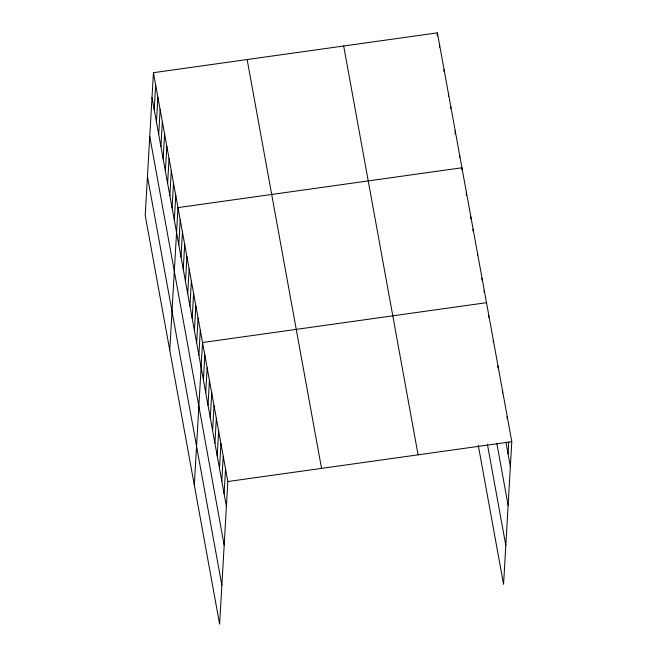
<?xml version="1.0" encoding="UTF-8"?>
<svg xmlns="http://www.w3.org/2000/svg" width="657" height="657" viewBox="0 0 657 657"><rect width="100%" height="100%" fill="white"/><g stroke="black" fill="none" stroke-linecap="round" stroke-linejoin="round"><path stroke-width="0.99" d="M153.434 72.689L145.205 215.315L219.619 624.15L227.839 481.532L153.434 72.689L437.381 32.85L511.795 441.685L503.566 584.311L478.271 445.306M154.231 109.801L155.66 84.958M156.465 122.071L157.894 97.22M158.698 134.332L160.127 109.489M160.924 146.601L162.361 121.75M163.158 158.863L164.595 134.02M165.392 171.124L166.821 146.281M167.625 183.393L169.054 158.551M169.859 195.655L171.288 170.812M172.085 207.924L173.522 183.081M174.319 220.185L175.756 195.343M169.761 350.23L177.99 207.612L461.937 167.765L461.822 169.752M178.786 244.716L180.215 219.873M181.02 256.986L182.449 232.143M183.254 269.247L184.683 244.404M185.479 281.516L186.917 256.673M187.713 293.778L189.15 268.935M189.947 306.047L191.376 281.196M192.181 318.308L193.61 293.465M194.415 330.578L195.843 305.727M196.64 342.839L198.077 317.996M198.874 355.108L200.311 330.257M194.316 485.145L202.537 342.527L486.492 302.68M203.407 380.009L204.844 355.166M205.707 392.648L207.144 367.797M208.006 405.279L209.443 380.436M210.306 417.918L211.743 393.075M212.605 430.557L214.042 405.714M214.905 443.188L216.342 418.345M217.204 455.827L218.641 430.984M219.504 468.466L220.941 443.623M221.803 481.105L223.24 456.254M224.111 493.736L225.54 468.893M437.209 35.831L437.381 32.85M439.5 47.099L439.615 45.111M443.968 71.629L444.083 69.642M448.427 96.16L448.542 94.173M450.661 108.43L450.776 106.442M455.071 133.954L455.244 130.973M459.588 157.491L459.703 155.504M466.232 195.277L466.404 192.296M470.757 218.814L470.864 216.826M472.983 231.083L473.097 229.096M477.45 255.614L477.565 253.627M481.918 280.137L482.033 278.149M484.143 292.406L484.258 290.419M488.677 317.306L488.792 315.319M493.276 342.584L493.391 340.597M497.875 367.854L497.99 365.867M502.482 393.132L502.597 391.145M507.081 418.402L507.196 416.415M508.058 453.897L508.748 441.972M227.839 481.532L511.795 441.685M505.939 442.235L510.358 466.536M496.799 443.188L508.116 505.397M487.412 444.346L505.808 545.441M343.677 45.998L418.09 454.833M247.139 59.541L321.544 468.384M151.997 97.54L226.41 506.375M149.755 136.401L224.168 545.244M147.447 176.446L221.861 585.288"/></g></svg>
